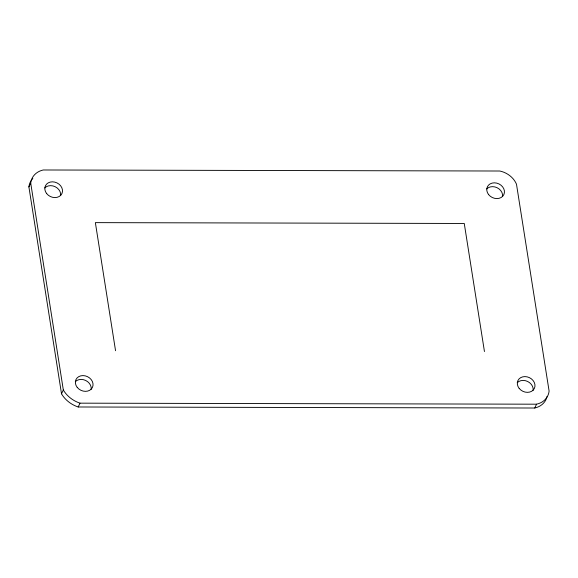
<?xml version="1.0" encoding="UTF-8"?>
<svg xmlns="http://www.w3.org/2000/svg" width="578" height="578" viewBox="0 0 578 578"><rect width="100%" height="100%" fill="white"/><g stroke="black" fill="none" stroke-linecap="round" stroke-linejoin="round"><path stroke-width="0.87" d="M28.9 186.911L30.713 183.089A20.512 17.044 25.4 0 1 43.249 169.983L499.804 171.016A20.512 17.044 25.4 0 1 516.486 184.187L549.1 391.089A20.512 17.044 25.4 0 1 536.557 404.195L534.751 408.017L78.196 406.984A26.465 21.993 25.4 0 1 61.514 393.813L28.9 186.911A20.512 17.044 25.4 0 1 32.809 178.494M61.514 393.813L63.327 389.991L30.713 183.089M78.196 406.984L80.002 403.162L536.557 404.195M484.451 351.547L464.257 223.469L95.363 222.631L115.549 350.716M547.034 396.472A20.512 17.044 25.4 0 1 534.751 408.017M44.773 187.937A9.118 7.579 25.4 0 1 55.156 186.708A9.118 7.579 25.4 0 1 60.639 195.588M75.313 381.704A9.118 7.579 25.4 0 1 85.696 380.476A9.118 7.579 25.4 0 1 91.18 389.348M517.259 382.708A9.118 7.579 25.4 0 1 527.642 381.473A9.118 7.579 25.4 0 1 533.126 390.352M486.719 188.941A9.118 7.579 25.4 0 1 497.102 187.713A9.118 7.579 25.4 0 1 502.585 196.585M80.002 403.162A26.465 21.993 25.4 0 1 63.327 389.991M46.695 193.63A9.118 7.579 25.4 0 0 61.875 193.666A9.118 7.579 25.4 0 0 52.417 181.824A9.118 7.579 25.4 0 0 46.695 193.63M77.235 387.397A9.118 7.579 25.4 0 0 92.415 387.433A9.118 7.579 25.4 0 0 82.965 375.592A9.118 7.579 25.4 0 0 77.235 387.397M519.181 388.402A9.118 7.579 25.4 0 0 534.361 388.43A9.118 7.579 25.4 0 0 524.911 376.596A9.118 7.579 25.4 0 0 519.181 388.402M488.641 194.634A9.118 7.579 25.4 0 0 503.821 194.663A9.118 7.579 25.4 0 0 494.363 182.829A9.118 7.579 25.4 0 0 488.641 194.634"/></g></svg>
